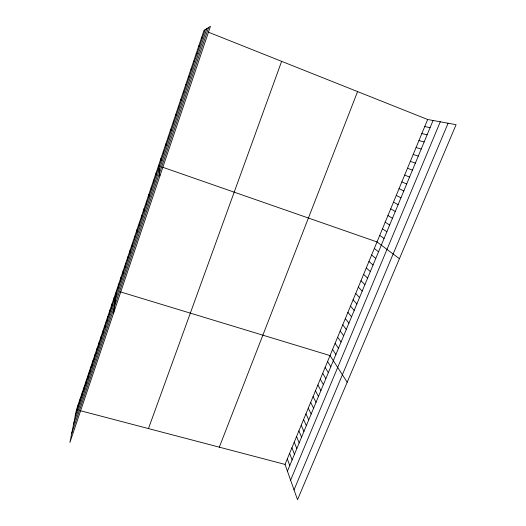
<?xml version="1.0" encoding="UTF-8"?>
<svg xmlns="http://www.w3.org/2000/svg" width="526" height="526" viewBox="0 0 526 526"><rect width="100%" height="100%" fill="white"/><g stroke="black" fill="none" stroke-linecap="round" stroke-linejoin="round"><path stroke-width="0.79" d="M144.091 211.268L144.104 208.52M141.685 218.408L141.744 215.529M139.291 225.522L139.397 222.511M136.911 232.604L137.056 229.468M134.538 239.652L134.728 236.384M132.177 246.668L132.414 243.282M129.823 253.657L130.106 250.139M127.483 260.613L127.811 256.971M125.155 267.537L125.523 263.776M122.834 274.434L123.248 270.548M120.52 281.298L120.98 277.294M118.225 288.13L118.718 284.007M113.636 312.983L116.47 290.694M113.708 301.549L114.287 297.19M111.492 308.131L112.11 303.66M109.283 314.693L109.947 310.103M107.087 321.222L107.784 316.52M104.898 327.718L105.641 322.911M102.721 334.194L103.497 329.276M100.551 340.644L101.367 335.614M98.388 347.061L99.243 341.926M96.238 353.452L97.132 348.219M94.095 359.823L95.028 354.478M91.965 366.162L92.931 360.711M89.841 372.474L90.84 366.918M87.724 378.759L88.763 373.105M85.613 385.025L86.691 379.266M83.516 391.259L84.627 385.4M81.425 397.465L82.575 391.508M79.347 403.652L80.531 397.59M77.276 409.813L78.492 403.652M76.461 409.688L69.905 442.458L210.459 26.3L203.989 30.416L76.461 409.688L77.947 410.076M75.211 415.941L205.212 29.64M73.541 424.272L206.85 28.601M71.74 433.273L208.631 27.464M148.47 428.578L281.627 61.345M219.309 447.166L357.575 91.59M285.033 464.405L427.658 119.501L456.095 124.675L297.519 499.7L285.033 464.405L80.176 410.661M287.426 471.184L433.069 120.487M290.608 480.166L440.282 121.802M294.034 489.851L448.099 123.222M201.359 38.234L202.523 37.622M198.743 46.018L199.854 45.565M196.139 53.757L197.191 53.468M193.548 61.47L194.548 61.332M190.964 69.143L191.911 69.162M188.4 76.783L189.288 76.96M424.738 126.556L430.084 127.673M421.839 133.578L427.112 134.82M418.946 140.567L424.16 141.941M416.066 147.523L421.214 149.036M120.283 291.851L330.032 355.576L347.193 382.211M413.199 154.453L418.282 156.09M159.878 166.269L158.471 165.782L159.897 176M161.995 167.005L377.024 241.94L399.418 258.713M410.346 161.357L415.362 163.119M407.505 168.228L412.456 170.115M185.842 84.384L186.677 84.719M208.322 32.145L427.658 119.501M404.678 175.073L409.563 177.084M401.857 181.884L406.683 184.021M399.05 188.67L403.817 190.931M396.262 195.429L400.957 197.809M393.474 202.155L398.11 204.66M390.706 208.861L395.282 211.478M387.945 215.529L392.462 218.27M183.298 91.951L184.08 92.438M385.196 222.176L389.654 225.029M382.461 228.79L386.853 231.762M379.739 235.378L384.072 238.469M374.321 248.476L378.536 251.79M371.632 254.985L375.788 258.411M368.95 261.468L373.052 265.005M180.76 99.486L181.49 100.124M366.28 267.925L370.324 271.567M363.624 274.348L367.608 278.109M360.974 280.752L364.906 284.619M358.337 287.124L362.217 291.102M355.714 293.475L359.534 297.558M353.097 299.8L356.865 303.989M350.494 306.099L354.202 310.393M178.242 106.988L178.919 107.771M347.903 312.372L351.552 316.764M345.319 318.618L348.916 323.115M342.748 324.838L346.292 329.44M340.184 331.038L343.675 335.739M337.633 337.205L341.072 342.012M335.088 343.353L338.474 348.258M332.557 349.481L335.89 354.478M175.73 114.451L176.355 115.385M327.586 361.507L330.821 366.701M325.14 367.411L328.329 372.697M322.708 373.296L325.844 378.674M320.288 379.154L323.372 384.624M317.875 384.993L320.913 390.555M315.469 390.805L318.46 396.459M173.232 121.887L173.804 122.966M313.069 396.597L316.014 402.344M310.688 402.37L313.581 408.202M308.308 408.117L311.155 414.041M305.941 413.844L308.742 419.853M303.581 419.544L306.336 425.646M301.234 425.232L303.943 431.419M298.893 430.893L301.556 437.165M170.746 129.284L171.266 130.514M296.559 436.527L299.176 442.885M294.238 442.149L296.809 448.593M291.923 447.744L294.448 454.273M289.616 453.32L292.101 459.928M287.321 458.876L289.76 465.569M168.267 136.648L168.734 138.022M165.802 143.979L166.223 145.498M163.349 151.278L163.718 152.941M160.903 158.55L161.226 160.345M156.051 172.982L156.275 175.059M153.638 180.155L153.816 182.364M151.238 187.289L151.363 189.643M148.851 194.396L148.93 196.882M146.471 201.471L146.504 204.088"/></g></svg>
